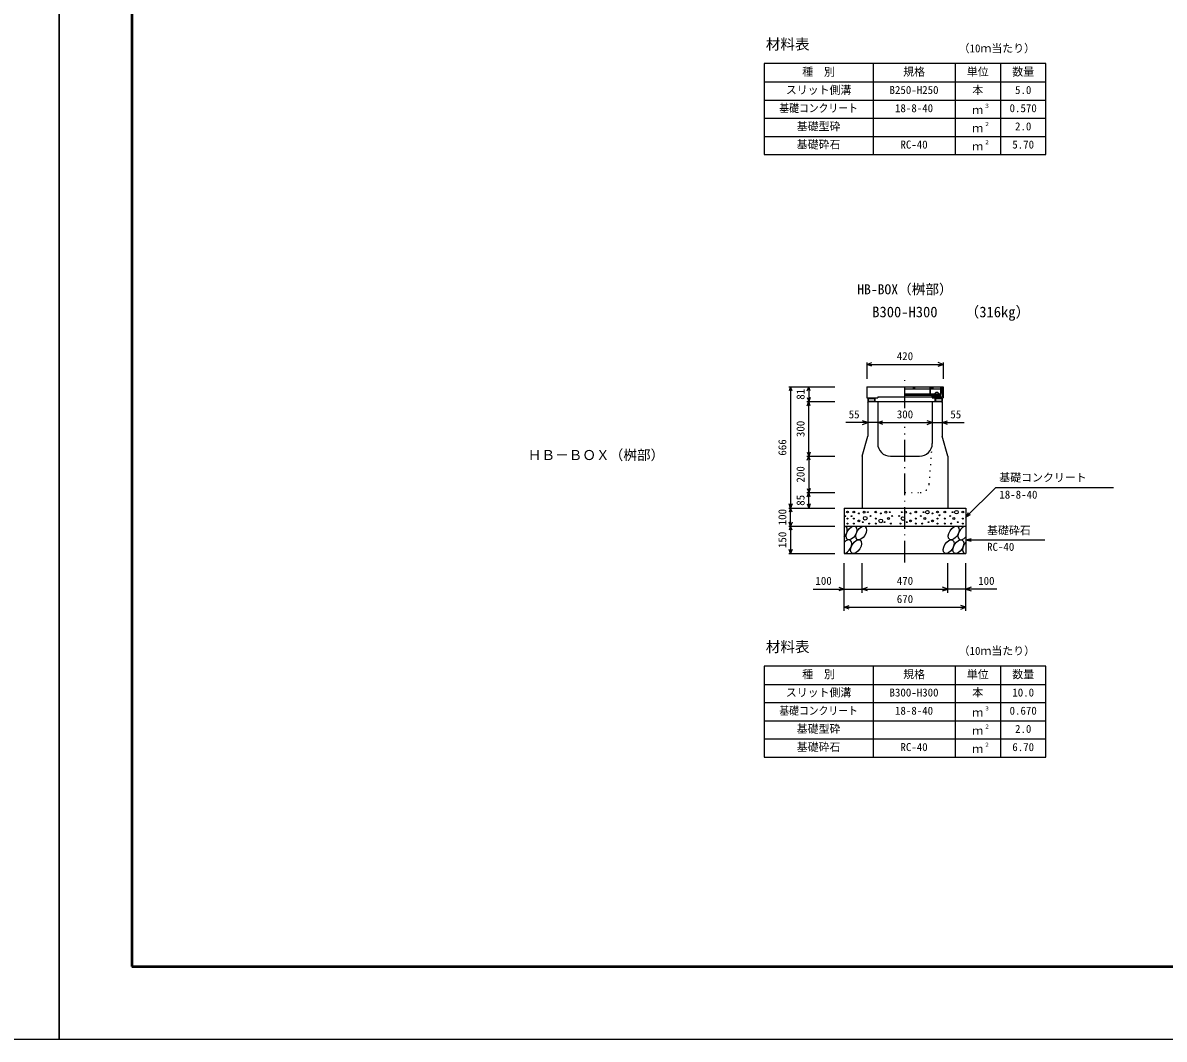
# Model space of a CAD drawing. Units: millimetres, scale not verified. Extents: x -8390 to 25210, y 0 to 11880.
# Drawn here: x 8210 to 14485, y 0 to 5588 of the extents above; entities that cross this region are included whole.
import ezdxf
from ezdxf.enums import TextEntityAlignment as Align

# ---------------------------------------------------------------- set-up
doc = ezdxf.new("R2010")
doc.units = ezdxf.units.MM
doc.header["$LTSCALE"] = 20
doc.linetypes.add('DASHED_DOTTED', pattern=[9.25, 6, -1.5, 0.25, -1.5])
doc.linetypes.add('DOTTED', pattern=[1.75, 0.25, -1.5])
for name, color, linetype, lineweight in [('Defpoints_3', 5, 'Continuous', 25), ('DIM', 7, 'Continuous', 25), ('HATCH', 6, 'Continuous', 25), ('HYO', 3, 'Continuous', 25), ('HYO2', 4, 'Continuous', 25), ('OUTLINE', 3, 'Continuous', 25), ('OUTLINE2', 4, 'DOTTED', 25), ('TXT', 7, 'Continuous', 25), ('WAKU', 3, 'Continuous', 50)]:
    doc.layers.add(name, color=color, linetype=linetype, lineweight=lineweight)
doc.styles.add('ＭＳ ゴシック', font='')
doc.styles.get('ＭＳ ゴシック').set_extended_font_data('MS Gothic')

msp = doc.modelspace()

# ---------------------------------------------------------------- linework, layer by layer
at = {"layer": 'Defpoints_3'}
for p, q in [((8410, 0), (8410, 11880)), ((8410, 11880), (8410, 0)), ((-8390, 0), (8410, 0)), ((8410, 0), (25210, 0))]:
    msp.add_line(p, q, dxfattribs=at)
at = {"layer": 'DIM'}
for p, q in [((12850, 3709.98), (12878.19, 3720.24)), ((12850, 3719.98), (12850, 3629.98)), ((12850, 3709.98), (13270, 3709.98)), ((12878.19, 3699.72), (12850, 3709.98)), ((13270, 3709.98), (13241.81, 3720.24)), ((13241.81, 3699.72), (13270, 3709.98)), ((13270, 3719.98), (13270, 3629.98)), ((12420.8, 3586.05), (12675, 3586.05)), ((12430.8, 3586.05), (12422.59, 3563.5)), ((12430.8, 3586.05), (12430.8, 2920.05)), ((12439.01, 3563.5), (12430.8, 3586.05)), ((12522.59, 3563.5), (12530.8, 3586.05)), ((12530.8, 3586.05), (12530.8, 3505.05)), ((12539.01, 3563.5), (12530.8, 3586.05)), ((12522.59, 3527.6), (12530.8, 3505.05)), ((12539.01, 3527.6), (12530.8, 3505.05)), ((12520.8, 3505.05), (12675, 3505.05)), ((12522.59, 3482.5), (12530.8, 3505.05)), ((12530.8, 3205.05), (12530.8, 3505.05)), ((12539.01, 3482.5), (12530.8, 3505.05)), ((12855, 3390.05), (12734.55, 3390.05)), ((12855, 3390.05), (12826.81, 3400.31)), ((12826.81, 3379.79), (12855, 3390.05)), ((12910, 3390.05), (12855, 3390.05)), ((12910, 3390.05), (12938.19, 3400.31)), ((12910, 3390.05), (13210, 3390.05)), ((12938.19, 3379.79), (12910, 3390.05)), ((13210, 3390.05), (13181.81, 3400.31)), ((13181.81, 3379.79), (13210, 3390.05)), ((13210, 3390.05), (13265, 3390.05)), ((13265, 3390.05), (13293.19, 3400.31)), ((13265, 3390.05), (13385.45, 3390.05)), ((13293.19, 3379.79), (13265, 3390.05)), ((12520.8, 3205.05), (12675, 3205.05)), ((12522.59, 3227.6), (12530.8, 3205.05)), ((12522.59, 3182.5), (12530.8, 3205.05)), ((12539.01, 3227.6), (12530.8, 3205.05)), ((12530.8, 3205.05), (12530.8, 3005.05)), ((12539.01, 3182.5), (12530.8, 3205.05)), ((12522.59, 3027.6), (12530.8, 3005.05)), ((12539.01, 3027.6), (12530.8, 3005.05)), ((13558.65, 3033.7), (13395, 2870.05)), ((13558.65, 3033.7), (14205.53, 3033.7)), ((12520.8, 3005.05), (12675, 3005.05)), ((12522.59, 2982.5), (12530.8, 3005.05)), ((12530.8, 2920.05), (12530.8, 3005.05)), ((12539.01, 2982.5), (12530.8, 3005.05)), ((12420.8, 2920.05), (12675, 2920.05)), ((12430.8, 2920.05), (12422.59, 2942.6)), ((12430.8, 2920.05), (12422.59, 2897.5)), ((12439.01, 2942.6), (12430.8, 2920.05)), ((12430.8, 2820.05), (12430.8, 2920.05)), ((12439.01, 2897.5), (12430.8, 2920.05)), ((12522.59, 2942.6), (12530.8, 2920.05)), ((12539.01, 2942.6), (12530.8, 2920.05)), ((13395, 2870.05), (13410, 2896.03)), ((12430.8, 2820.05), (12422.59, 2842.6)), ((12439.01, 2842.6), (12430.8, 2820.05)), ((13395, 2870.05), (13420.98, 2885.05)), ((12420.8, 2820.05), (12675, 2820.05)), ((12430.8, 2820.05), (12422.59, 2797.5)), ((12430.8, 2820.05), (12430.8, 2670.05)), ((12439.01, 2797.5), (12430.8, 2820.05)), ((13395, 2745.05), (13423.98, 2752.81)), ((13395, 2745.05), (13828.31, 2745.05)), ((13395, 2745.05), (13423.98, 2737.29)), ((12420.8, 2670.05), (12675, 2670.05)), ((12430.8, 2670.05), (12422.59, 2692.6)), ((12439.01, 2692.6), (12430.8, 2670.05)), ((12725, 2354.54), (12725, 2616.88)), ((12825, 2454.54), (12825, 2616.88)), ((13295, 2454.54), (13295, 2616.88)), ((13395, 2354.54), (13395, 2616.88)), ((12555, 2474.54), (12725, 2474.54)), ((12696.81, 2484.8), (12725, 2474.54)), ((12725, 2474.54), (12696.81, 2464.27)), ((12725, 2474.54), (12825, 2474.54)), ((12825, 2474.54), (12853.19, 2484.8)), ((12825, 2474.54), (13295, 2474.54)), ((12853.19, 2464.27), (12825, 2474.54)), ((13295, 2474.54), (13266.81, 2484.8)), ((13266.81, 2464.27), (13295, 2474.54)), ((13395, 2474.54), (13295, 2474.54)), ((13423.19, 2484.8), (13395, 2474.54)), ((13565, 2474.54), (13395, 2474.54)), ((13395, 2474.54), (13423.19, 2464.27)), ((12725, 2374.54), (12753.19, 2384.8)), ((13395, 2374.54), (13366.81, 2384.8)), ((12725, 2374.54), (13395, 2374.54)), ((12753.19, 2364.27), (12725, 2374.54)), ((13366.81, 2364.27), (13395, 2374.54))]:
    msp.add_line(p, q, dxfattribs=at)
at = {"layer": 'DIM', "linetype": 'DASHED_DOTTED'}
for p, q in [((13060, 3468.85), (13060, 3636.05)), ((13060, 2620.05), (13060, 3366.33))]:
    msp.add_line(p, q, dxfattribs=at)
at = {"layer": 'HATCH'}
for p, q in [((12850, 3586.05), (12856, 3586.05)), ((12850, 3586.05), (12850, 3525.05)), ((12856, 3586.05), (13264, 3586.05)), ((13260, 3584.05), (13060, 3584.05)), ((13107, 3578.05), (13107, 3584.05)), ((13113, 3578.05), (13107, 3578.05)), ((13113, 3584.05), (13113, 3578.05)), ((13196, 3584.05), (13196, 3548.05)), ((13200.5, 3548.05), (13200.5, 3584.05)), ((13207, 3578.05), (13207, 3584.05)), ((13213, 3578.05), (13207, 3578.05)), ((13213, 3584.05), (13213, 3578.05)), ((13255.5, 3584.05), (13255.5, 3540.05)), ((13260, 3584.05), (13260, 3552.05)), ((13264, 3586.05), (13264, 3531.05)), ((13264, 3586.05), (13270, 3586.05)), ((13270, 3586.05), (13270, 3525.05)), ((12850, 3525.05), (12910, 3525.05)), ((12855, 3525.05), (12855, 3505.05)), ((12857.3, 3522.75), (12857.3, 3507.35)), ((12857.3, 3522.75), (12892.7, 3522.75)), ((12892.7, 3522.75), (12892.7, 3507.35)), ((12895, 3525.05), (12895, 3505.05)), ((12910, 3531.05), (13210, 3531.05)), ((12910, 3531.05), (12910, 3525.05)), ((13060, 3576.05), (13196, 3576.05)), ((13060, 3548.05), (13255.5, 3548.05)), ((13060, 3540.05), (13255.5, 3540.05)), ((13200.5, 3576.05), (13255.5, 3576.05)), ((13210, 3531.05), (13210, 3540.05)), ((13254, 3536.05), (13210, 3536.05)), ((13210, 3531.05), (13210, 3525.05)), ((13210, 3531.05), (13264, 3531.05)), ((13210, 3531.05), (13254, 3531.05)), ((13210, 3525.05), (13270, 3525.05)), ((13222, 3531.05), (13222, 3543.05)), ((13222, 3543.05), (13248, 3543.05)), ((13222, 3540.05), (13248, 3540.05)), ((13225, 3525.05), (13225, 3505.05)), ((13227, 3531.05), (13227, 3540.05)), ((13227.3, 3522.75), (13227.3, 3507.35)), ((13227.3, 3522.75), (13262.7, 3522.75)), ((13243, 3531.05), (13243, 3540.05)), ((13248, 3531.05), (13248, 3543.05)), ((13254, 3540.05), (13254, 3531.05)), ((13260, 3552.05), (13255.5, 3552.05)), ((13262.7, 3522.75), (13262.7, 3507.35)), ((13265, 3525.05), (13265, 3505.05)), ((12855, 3505.05), (12895, 3505.05)), ((12857.3, 3507.35), (12892.7, 3507.35)), ((13265, 3505.05), (13225, 3505.05)), ((13227.3, 3507.35), (13262.7, 3507.35))]:
    msp.add_line(p, q, dxfattribs=at)
for centre, radius in [((12744.17, 2898.1), 5), ((12778.89, 2898.1), 5), ((12806.93, 2890.22), 2.5), ((12834.97, 2897.23), 5), ((12856, 2897.23), 2.5), ((12898.89, 2898.1), 5), ((12926.93, 2890.22), 2.5), ((12954.97, 2897.23), 5), ((12976, 2897.23), 2.5), ((13041.86, 2897.23), 2.5), ((13062.89, 2897.23), 5), ((13090.92, 2890.22), 2.5), ((13118.96, 2898.1), 5), ((13161.86, 2897.23), 2.5), ((13182.89, 2897.23), 10), ((13210.92, 2890.22), 2.5), ((13238.96, 2898.1), 5), ((13278.81, 2898.1), 5), ((13321.7, 2897.23), 2.5), ((13342.73, 2897.23), 10), ((13378.04, 2898.1), 5), ((12731.76, 2875.31), 2.5), ((12744.17, 2862.21), 2.5), ((12744.17, 2834.2), 2.5), ((12766.48, 2875.31), 2.5), ((12778.89, 2862.21), 2.5), ((12778.89, 2834.2), 2.5), ((12806.93, 2849.08), 5), ((12827.96, 2842.07), 2.5), ((12841.51, 2864.21), 10), ((12863.01, 2834.2), 2.5), ((12870.02, 2876.22), 2.5), ((12898.89, 2862.21), 2.5), ((12898.89, 2834.2), 2.5), ((12926.93, 2849.08), 10), ((12947.96, 2842.07), 2.5), ((12968.99, 2862.21), 5), ((12983.01, 2834.2), 2.5), ((12990.02, 2876.22), 2.5), ((13027.84, 2876.22), 2.5), ((13034.85, 2834.2), 2.5), ((13048.87, 2862.21), 10), ((13069.9, 2842.07), 2.5), ((13090.92, 2849.08), 5), ((13118.96, 2862.21), 2.5), ((13118.96, 2834.2), 2.5), ((13147.84, 2876.22), 2.5), ((13154.85, 2834.2), 2.5), ((13168.87, 2862.21), 5), ((13189.9, 2842.07), 2.5), ((13210.92, 2849.08), 5), ((13238.96, 2862.21), 2.5), ((13238.96, 2834.2), 2.5), ((13250.3, 2880.54), 2.5), ((13278.81, 2862.21), 2.5), ((13278.81, 2834.2), 2.5), ((13307.68, 2876.22), 2.5), ((13314.69, 2834.2), 2.5), ((13328.71, 2862.21), 5), ((13349.74, 2842.07), 2.5), ((13378.04, 2862.21), 2.5), ((13378.04, 2834.2), 2.5)]:
    msp.add_circle(centre, radius, dxfattribs=at)
for centre, radius, start, end in [((13222, 3537.38), 5.67, 28.07246, 90), ((13235, 3544.05), 12, 355.2198, 184.78017), ((13235, 3530.88), 12.17, 48.88789, 131.11208), ((13248, 3537.38), 5.67, 89.99997, 151.92749)]:
    msp.add_arc(centre, radius, start, end, dxfattribs=at)
for centre in [(12765.84, 2782.53), (12819.05, 2782.53), (13327.93, 2782.53), (12791.17, 2707.54), (13300.05, 2707.54), (13353.25, 2707.54)]:
    msp.add_ellipse(centre, major_axis=(21.81, 35.31), ratio=0.5792, dxfattribs=at)
for centre, start_param, end_param in [((12712.64, 2782.53), 4.385593, 6.6745444), ((13381.14, 2782.53), 0.3357715, 4.4411806), ((12737.96, 2707.54), 3.5111464, 7.548991), ((13406.46, 2707.54), 1.2110787, 3.5658734)]:
    msp.add_ellipse(centre, major_axis=(21.81, 35.31), ratio=0.5792, start_param=start_param, end_param=end_param, dxfattribs=at)
at = {"layer": 'HYO'}
for p, q in [((13835, 5363.14), (12285, 5363.14)), ((12285, 5363.14), (12285, 4863.14)), ((12885, 5363.14), (12885, 4863.14)), ((13335, 5363.14), (13335, 4863.14)), ((13585, 5363.14), (13585, 4863.14)), ((13835, 4863.14), (13835, 5363.14)), ((12285, 5263.14), (13835, 5263.14)), ((12285, 4863.14), (13835, 4863.14)), ((13835, 2050.59), (12285, 2050.59)), ((12285, 2050.59), (12285, 1550.59)), ((12885, 2050.59), (12885, 1550.59)), ((13335, 2050.59), (13335, 1550.59)), ((13585, 2050.59), (13585, 1550.59)), ((13835, 1550.59), (13835, 2050.59)), ((12285, 1950.59), (13835, 1950.59)), ((12285, 1550.59), (13835, 1550.59))]:
    msp.add_line(p, q, dxfattribs=at)
at = {"layer": 'HYO2'}
for p, q in [((12285, 5163.14), (13835, 5163.14)), ((12285, 5063.14), (13835, 5063.14)), ((12285, 4963.14), (13835, 4963.14)), ((12285, 1850.59), (13835, 1850.59)), ((12285, 1750.59), (13835, 1750.59)), ((12285, 1650.59), (13835, 1650.59))]:
    msp.add_line(p, q, dxfattribs=at)
at = {"layer": 'OUTLINE'}
for p, q in [((12855, 3500.05), (12860, 3505.05)), ((12855, 3500.05), (12855, 3315.05)), ((12860, 3505.05), (13260, 3505.05)), ((12910, 3505.05), (12910, 3275.05)), ((13210, 3505.05), (13210, 3275.05)), ((13260, 3505.05), (13265, 3500.05)), ((13265, 3500.05), (13265, 3315.05)), ((12825, 3205.05), (12855, 3315.05)), ((13295, 3205.05), (13265, 3315.05)), ((12825, 3205.05), (12825, 2920.05)), ((12980, 3205.05), (13140, 3205.05)), ((13295, 3205.05), (13295, 2920.05)), ((12725, 2920.05), (12725, 2820.05)), ((12725, 2920.05), (13395, 2920.05)), ((12825, 2920.05), (13295, 2920.05)), ((13395, 2920.05), (13395, 2820.05)), ((12725, 2820.05), (12725, 2670.05)), ((12725, 2820.05), (13395, 2820.05)), ((13395, 2820.05), (13395, 2670.05)), ((12725, 2670.05), (13395, 2670.05))]:
    msp.add_line(p, q, dxfattribs=at)
for centre, start, end in [((12980, 3275.05), 180, 270), ((13140, 3275.05), 270, 0)]:
    msp.add_arc(centre, 70, start, end, dxfattribs=at)
at = {"layer": 'OUTLINE2'}
for p, q in [((13193.43, 3051.36), (13210, 3275.05)), ((13060, 3005.05), (13143.57, 3005.05))]:
    msp.add_line(p, q, dxfattribs=at)
msp.add_arc((13143.57, 3055.05), 50, 270, 355.76361, dxfattribs=at)
at = {"layer": 'WAKU'}
for p, q in [((8810, 11480), (8810, 400)), ((8810, 400), (24810, 400))]:
    msp.add_line(p, q, dxfattribs=at)

# ---------------------------------------------------------------- texts
at = {"layer": 'DIM', "style": 'ＭＳ ゴシック'}
for s, p in [('420', (13015, 3719.98)), ('55', (12750.55, 3400.05)), ('300', (13015, 3400.05)), ('55', (13309.45, 3400.05)), ('基礎コンクリート', (13578.65, 3052.44)), ('18-8-40', (13578.65, 2958.62)), ('基礎砕石', (13511.32, 2762.22)), ('RC-40', (13511.32, 2671.53)), ('100', (12567.56, 2484.54)), ('470', (13015, 2484.54)), ('100', (13462.44, 2484.54)), ('670', (13015, 2384.54))]:
    msp.add_text(s, height=43.99, dxfattribs=at).set_placement(p, align=Align.BOTTOM_LEFT)
for s, p in [('81', (12520.8, 3515.55)), ('300', (12520.8, 3310.05)), ('666', (12420.8, 3208.05)), ('200', (12520.8, 3060.05)), ('85', (12520.8, 2932.55)), ('100', (12420.8, 2825.05)), ('150', (12420.8, 2700.05))]:
    msp.add_text(s, height=43.99, rotation=90, dxfattribs=at).set_placement(p, align=Align.BOTTOM_LEFT)
at = {"layer": 'TXT', "style": 'ＭＳ ゴシック'}
for s, height, p in [('材料表', 58.65, (12295, 5423.14)), ('（10ｍ当たり）', 43.99, (13355, 5412.13)), ('種\u3000別', 43.99, (12495, 5283.14)), ('規格', 43.99, (13050, 5283.14)), ('単位', 43.99, (13400, 5283.14)), ('数量', 43.99, (13650, 5283.14)), ('スリット側溝', 43.99, (12405, 5183.14)), ('B250-H250', 43.99, (12975, 5183.14)), ('本', 43.99, (13430, 5183.14)), ('5.0', 43.99, (13665, 5183.14)), ('18-8-40', 43.99, (13005, 5083.14)), ('ｍ', 43.99, (13430, 5073.14)), ('３', 21.99, (13495.54, 5113.5)), ('0.570', 43.99, (13635, 5083.14)), ('基礎型砕', 43.99, (12465, 4983.14)), ('２', 21.99, (13495.54, 5013.5)), ('2.0', 43.99, (13665, 4983.14)), ('ｍ', 43.99, (13430, 4973.14)), ('基礎砕石', 43.99, (12465, 4883.14)), ('RC-40', 43.99, (13035, 4883.14)), ('ｍ', 43.99, (13430, 4873.14)), ('２', 21.99, (13495.54, 4913.5)), ('5.70', 43.99, (13650, 4883.14)), ('HB-BOX（桝部）', 54.99, (12797.5, 4078.65)), ('B300-H300', 58.65, (12880, 3951.15)), ('（316kg）', 58.65, (13388.37, 3951.15)), ('ＨＢ－ＢＯＸ（桝部）', 54.99, (10986.2, 3167.55)), ('材料表', 58.65, (12295, 2110.59)), ('（10ｍ当たり）', 43.99, (13355, 2099.59)), ('種\u3000別', 43.99, (12495, 1970.59)), ('規格', 43.99, (13050, 1970.59)), ('単位', 43.99, (13400, 1970.59)), ('数量', 43.99, (13650, 1970.59)), ('スリット側溝', 43.99, (12405, 1870.59)), ('B300-H300', 43.99, (12975, 1870.59)), ('本', 43.99, (13430, 1870.59)), ('10.0', 43.99, (13650, 1870.59)), ('18-8-40', 43.99, (13005, 1770.59)), ('３', 21.99, (13495.54, 1800.96)), ('0.670', 43.99, (13635, 1770.59)), ('ｍ', 43.99, (13430, 1760.59)), ('基礎型砕', 43.99, (12465, 1670.59)), ('ｍ', 43.99, (13430, 1660.59)), ('２', 21.99, (13495.54, 1700.96)), ('2.0', 43.99, (13665, 1670.59)), ('基礎砕石', 43.99, (12465, 1570.59)), ('RC-40', 43.99, (13035, 1570.59)), ('ｍ', 43.99, (13430, 1560.59)), ('２', 21.99, (13495.54, 1600.96)), ('6.70', 43.99, (13650, 1570.59))]:
    msp.add_text(s, height=height, dxfattribs=at).set_placement(p, align=Align.BOTTOM_LEFT)
at = {"layer": 'TXT', "style": 'ＭＳ ゴシック', "width": 0.9}
for p in [(12369, 5083.14), (12369, 1770.59)]:
    msp.add_text('基礎コンクリート', height=43.99, dxfattribs=at).set_placement(p, align=Align.BOTTOM_LEFT)

doc.saveas('drawing.dxf')
